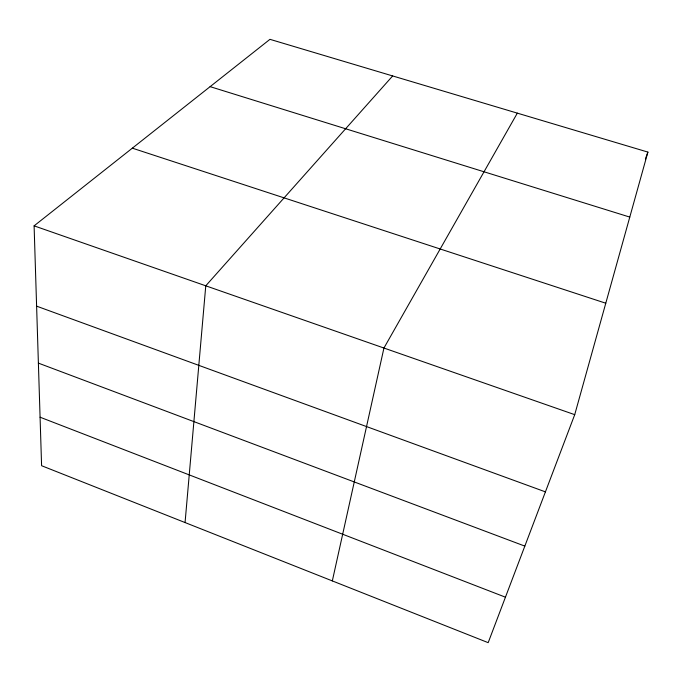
<?xml version="1.0" encoding="UTF-8"?>
<svg xmlns="http://www.w3.org/2000/svg" width="682" height="682" viewBox="0 0 682 682"><rect width="100%" height="100%" fill="white"/><g stroke="black" fill="none" stroke-linecap="round" stroke-linejoin="round"><path stroke-width="1.02" d="M185.061 522.557L205.768 285.809L392.662 75.941M332.33 580.911L383.94 348.033L517.331 113.135M574.721 414.665L647.9 152.095L269.953 39.334L34.1 225.853L41.593 465.712L488.184 642.666L574.721 414.665L34.1 225.853M645.394 159.008L647.9 152.095M210.124 86.648L629.784 217.089M132.325 148.165L605.778 303.217M36.606 306.15L545.421 491.867M38.388 363.122L524.833 546.103M40.076 417.205L505.447 597.185"/></g></svg>
